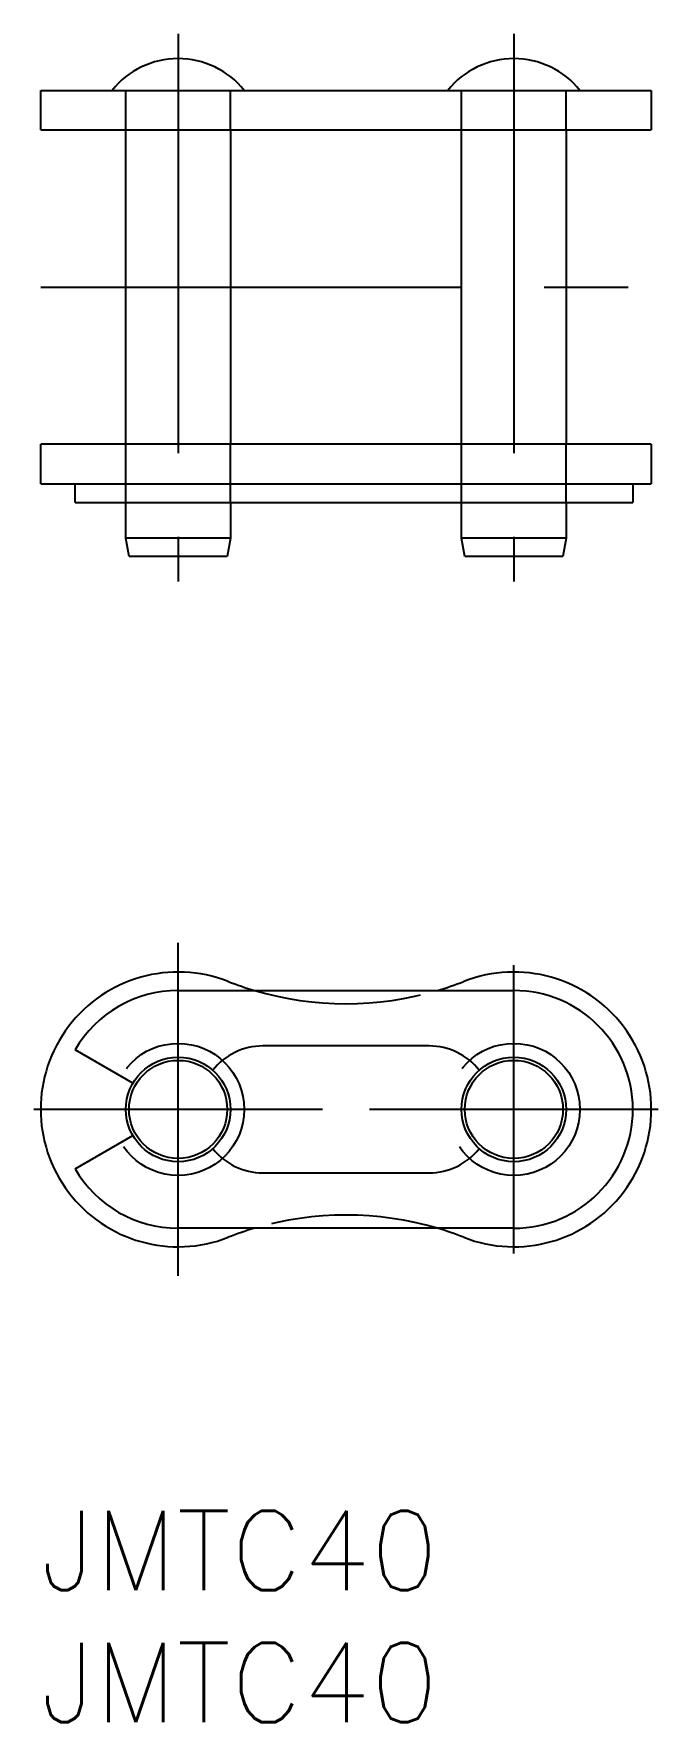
# Model space of a CAD drawing. Extents: x -0.3 to 23.4, y -8 to 55.9.
import ezdxf

# ---------------------------------------------------------------- set-up
doc = ezdxf.new("R2010")
doc.units = 0
doc.header["$LTSCALE"] = 0.5
doc.linetypes.add('CENTER', pattern=[50.8, 31.75, -6.35, 6.35, -6.35])
doc.linetypes.add('DASHED', pattern=[19.05, 12.7, -6.35])
for name, color, linetype in [('MSM_CENTER', 1, 'CENTER'), ('MSM_CONTINUOUS', 7, 'CONTINUOUS'), ('MSM_DASHED', 4, 'DASHED'), ('MSM_PART_NUMBER', 7, 'CONTINUOUS')]:
    doc.layers.add(name, color=color, linetype=linetype)
doc.styles.get("Standard").update_dxf_attribs({"font": 'txt.shx', "height": 3, "bigfont": 'bigfont.shx'})

# ---------------------------------------------------------------- blocks, each defined once
blk = doc.blocks.new('*U9')
at = {"layer": 'MSM_PART_NUMBER'}
blk.add_text('JMTC40', height=3, dxfattribs=at).set_placement((0, -3))
blk = doc.blocks.new('*U10')
at = {"layer": 'MSM_PART_NUMBER'}
blk.add_text('JMTC40', height=3, dxfattribs=at).set_placement((0, -8))

msp = doc.modelspace()

# ---------------------------------------------------------------- linework, layer by layer
at = {"layer": 'MSM_CENTER'}
for p, q in [((5.2, 55.919), (5.2, 35.184)), ((17.9, 55.919), (17.9, 35.184)), ((0, 46.327), (23.1, 46.327)), ((5.2, 8.9), (5.2, 21.5)), ((17.9, 9.74), (17.9, 20.66)), ((10.66, 15.2), (-0.26, 15.2)), ((23.36, 15.2), (12.44, 15.2))]:
    msp.add_line(p, q, dxfattribs=at)
at = {"layer": 'MSM_CONTINUOUS'}
for p, q in [((0, 52.277), (0, 53.777)), ((0, 53.777), (23.1, 53.777)), ((23.1, 53.777), (23.1, 52.277)), ((0, 52.277), (23.1, 52.277)), ((3.22, 40.377), (3.22, 52.277)), ((7.18, 52.277), (7.18, 40.377)), ((15.92, 40.377), (15.92, 52.277)), ((19.88, 52.277), (19.88, 40.377)), ((0, 38.877), (0, 40.377)), ((23.1, 40.377), (0, 40.377)), ((23.1, 40.377), (23.1, 38.877)), ((0, 38.877), (23.1, 38.877)), ((1.303, 38.177), (1.303, 38.877)), ((22.4, 38.877), (22.4, 38.177)), ((1.303, 38.177), (22.4, 38.177)), ((3.22, 36.827), (3.22, 38.177)), ((7.18, 38.177), (7.18, 36.827)), ((15.92, 36.827), (15.92, 38.177)), ((19.88, 38.177), (19.88, 36.827)), ((3.343, 36.127), (3.22, 36.827)), ((7.18, 36.827), (3.22, 36.827)), ((7.18, 36.827), (7.057, 36.127)), ((16.043, 36.127), (15.92, 36.827)), ((19.88, 36.827), (15.92, 36.827)), ((19.88, 36.827), (19.757, 36.127)), ((7.057, 36.127), (3.343, 36.127)), ((19.757, 36.127), (16.043, 36.127)), ((5.2, 19.7), (17.9, 19.7)), ((3.485, 16.19), (1.303, 17.45)), ((14.7, 17.6), (8.4, 17.6)), ((1.303, 12.95), (3.485, 14.21)), ((8.4, 12.8), (14.7, 12.8)), ((17.9, 10.7), (5.2, 10.7))]:
    msp.add_line(p, q, dxfattribs=at)
for centre, radius in [((5.2, 15.2), 1.98), ((5.2, 15.2), 1.857), ((17.9, 15.2), 1.98), ((17.9, 15.2), 1.857)]:
    msp.add_circle(centre, radius, dxfattribs=at)
for centre, radius, start, end in [((5.2, 51.773), 3.204, 38.71799, 141.28201), ((17.9, 51.773), 3.204, 38.71799, 141.28201), ((5.2, 15.2), 5.2, 68.59718, 291.40283), ((11.55, 31.401), 12.201, 248.59718, 253.54025), ((11.55, 31.401), 12.201, 286.45975, 291.40282), ((17.9, 15.2), 5.2, 248.59718, 111.40282), ((5.2, 15.2), 4.5, 90, 150), ((17.9, 15.2), 4.5, 270, 90), ((8.4, 15.2), 2.4, 90, 141.85334), ((14.7, 15.2), 2.4, 38.14666, 90), ((8.4, 15.2), 2.4, 218.14666, 270), ((14.7, 15.2), 2.4, 270, 321.85334), ((5.2, 15.2), 4.5, 210, 270), ((11.55, -1.001), 12.201, 106.45975, 111.40282), ((11.55, -1.001), 12.201, 68.59718, 73.54025)]:
    msp.add_arc(centre, radius, start, end, dxfattribs=at)
at = {"layer": 'MSM_DASHED'}
for p, q in [((3.22, 52.277), (3.22, 53.777)), ((7.18, 52.277), (7.18, 53.777)), ((15.92, 52.277), (15.92, 53.777)), ((19.88, 52.277), (19.88, 53.777)), ((3.22, 38.177), (3.22, 40.377)), ((7.18, 38.177), (7.18, 40.377)), ((15.92, 38.177), (15.92, 40.377)), ((19.88, 38.177), (19.88, 40.377))]:
    msp.add_line(p, q, dxfattribs=at)
for centre in [(5.2, 15.2), (17.9, 15.2)]:
    msp.add_circle(centre, 2.5, dxfattribs=at)
for centre, start, end in [((11.55, 31.401), 253.54025, 286.45975), ((11.55, -1.001), 73.54025, 106.45975)]:
    msp.add_arc(centre, 12.201, start, end, dxfattribs=at)

# ---------------------------------------------------------------- block references
at = {"layer": 'MSM_CONTINUOUS'}
for name in ['*U9', '*U10']:
    msp.add_blockref(name, (0, 0), dxfattribs=at)

doc.saveas('drawing.dxf')
